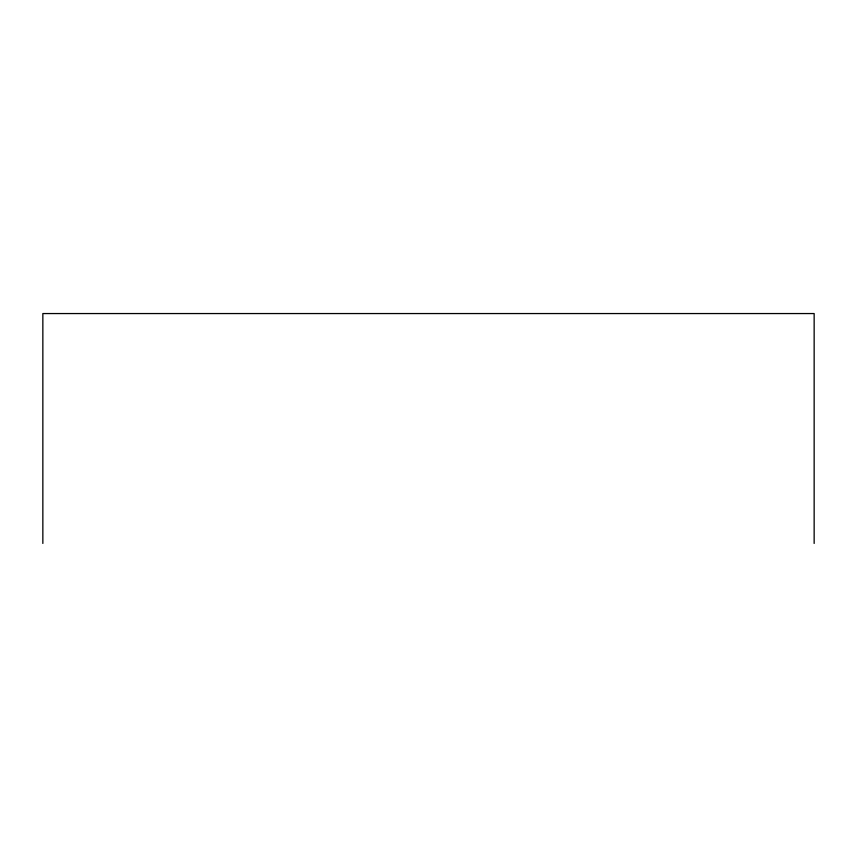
<?xml version="1.0" encoding="UTF-8"?>
<svg xmlns="http://www.w3.org/2000/svg" width="857" height="857" viewBox="0 0 857 857"><rect width="100%" height="100%" fill="white"/><g stroke="black" fill="none" stroke-linecap="round" stroke-linejoin="round"><path stroke-width="1.29" d="M814.15 543.445L814.15 313.555L42.85 313.555L42.85 543.445"/></g></svg>
